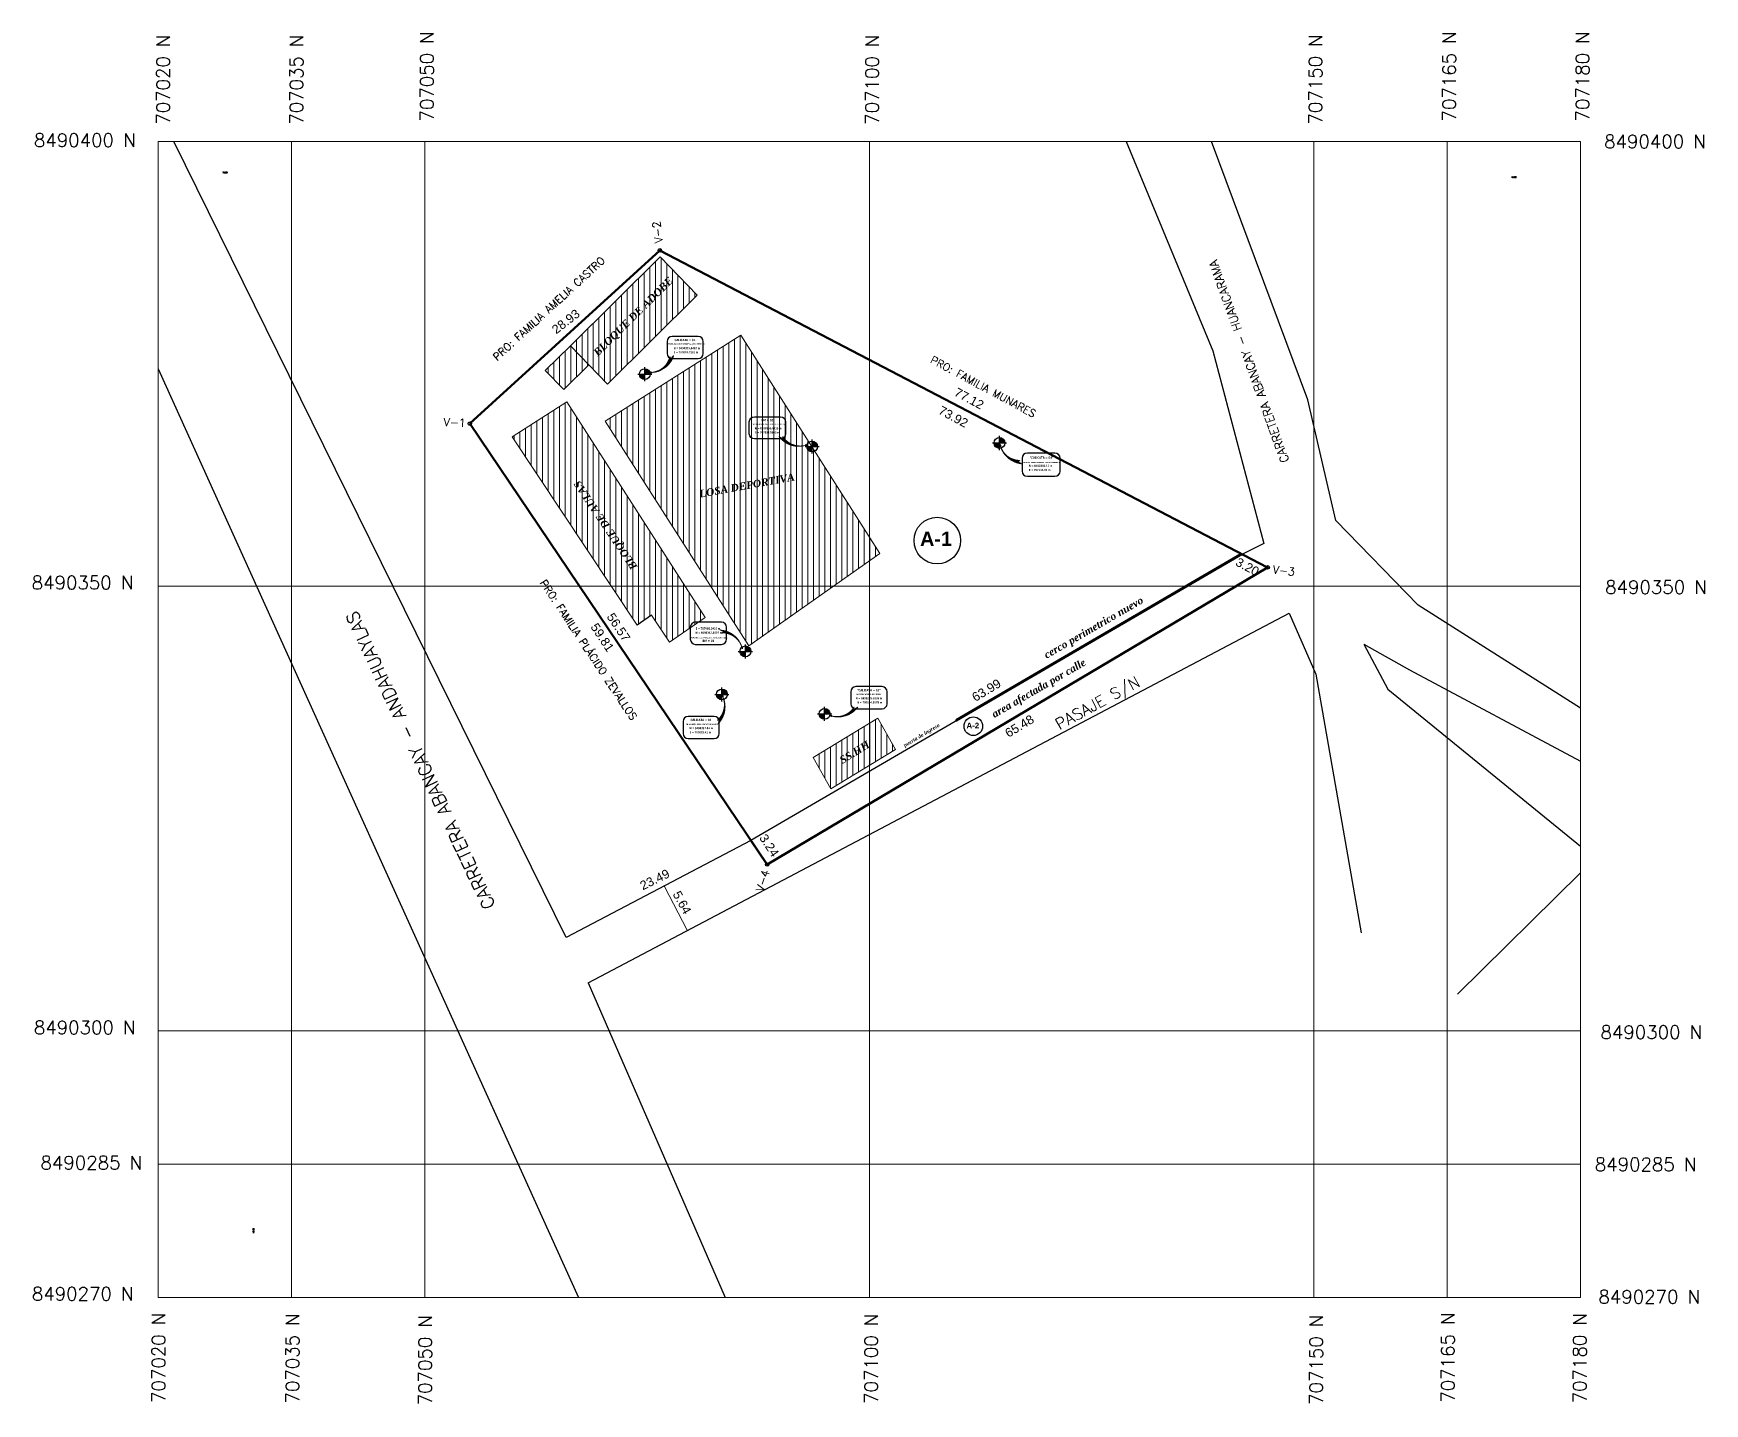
# Model space of a CAD drawing. Header units: metres. Extents: x 706106 to 709341, y 8490035 to 8490642.
# Drawn here: x 706106.3 to 706294.3, y 8490035.3 to 8490189.4 of the extents above; entities that cross this region are included whole.
import ezdxf
from ezdxf.enums import TextEntityAlignment as Align

# ---------------------------------------------------------------- set-up
doc = ezdxf.new("R2010")
doc.units = ezdxf.units.M
for name, color, linetype, lineweight in [('1-blanco', 7, 'Continuous', 25), ('auxiliar', 1, 'Continuous', 9), ('BLOQUES', 7, 'Continuous', 60), ('detalles', 84, 'Continuous', 25), ('V-INTEREG', 5, 'Continuous', 5)]:
    doc.layers.add(name, color=color, linetype=linetype, lineweight=lineweight)
for name, color, linetype in [('C-ANNO-MATC-TEXT', 150, 'Continuous'), ('C-HYDR-CTCH-HDPT', 2, 'Continuous'), ('C-PROP-BRNG', 92, 'Continuous'), ('C-ROAD-SECT-DIAG', 212, 'Continuous'), ('C-ROAD-TEXT', 11, 'Continuous'), ('C-SSWR-PIPE-PATT', 7, 'Continuous'), ('C-STRM-STRC', 170, 'Continuous'), ('CALLES', 7, 'Continuous'), ('graf-02', 4, 'Continuous'), ('V-SITE-VEGE', 80, 'Continuous')]:
    doc.layers.add(name, color=color, linetype=linetype)
doc.styles.add('COTAS', font='arial.ttf')
doc.styles.add('MtXpl_Palatino_Linot', font='')
doc.styles.add('MtXpl_Verdana', font='')
doc.styles.add('ROMANT', font='romant.shx')
doc.styles.get("Standard").update_dxf_attribs({"font": 'simplex.shx'})
doc.styles.get('MtXpl_Palatino_Linot').set_extended_font_data('Palatino Linotype', italic=True, bold=True)
doc.styles.get('MtXpl_Verdana').set_extended_font_data('Verdana', bold=True)
doc.dimstyles.new('ESC. 1.1000 sin linea', dxfattribs={"dimtxt": 0.15, "dimasz": 0.7, "dimexe": 0.15, "dimexo": 0.2, "dimgap": 0.5, "dimtad": 1, "dimzin": 1, "dimdsep": 46, "dimtxsty": 'Standard', "dimblk": 'DOT', "dimcen": 2.1665, "dimse1": 1, "dimse2": 1, "dimsd1": 1, "dimsd2": 1, "dimadec": 0, "dimazin": 0, "dimtfac": 1, "dimtmove": 0, "dimatfit": 3, "dimldrblk": 'DOT', "dimfxl": 0.15, "dimarcsym": 0})
pattern_1 = [(90, (-898.174, -30.42453), (-0.635, 0), [])]

# ---------------------------------------------------------------- blocks, each defined once
blk = doc.blocks.new('bm')
for p, q in [((-0.13, 0), (0.13, 0)), ((0, -0.13), (0, 0.13))]:
    blk.add_line(p, q)
at = {"const_width": 0.1}
for points in [[(-0.05, 0, 0.414214), (0, -0.05, 1)], [(0.05, 0, 0.414214), (0, 0.05, 1)]]:
    blk.add_lwpolyline(points, format="xyb", dxfattribs=at)
blk.add_circle((0, 0), 0.1)
blk = doc.blocks.new('_Dot')
at = {"layer": 'graf-02', "color": 0, "lineweight": -2}
blk.add_line((-0.5, 0), (-1, 0), dxfattribs=at)
at = {"layer": 'graf-02', "color": 0, "const_width": 0.5}
blk.add_lwpolyline([(-0.25, 0, 1), (0.25, 0, 1)], format="xyb", close=True, dxfattribs=at)
blk = doc.blocks.new('*D17')
at = {"layer": 'Defpoints', "color": 0, "transparency": 16777216}
for p in [(706120.31, 8490173.23), (706135.31, 8490173.23), (706135.31, 8490173.23)]:
    blk.add_point(p, dxfattribs=at)
at = {"layer": 'C-HYDR-CTCH-HDPT', "color": 0, "transparency": 16777216, "insert": (706127.81, 8490173.8), "char_height": 0.15, "attachment_point": 5}
blk.add_mtext('15.00', dxfattribs=at)
blk = doc.blocks.new('*D18')
at = {"layer": 'Defpoints', "color": 0, "transparency": 16777216}
for p in [(706131.61, 8490062.26), (706131.61, 8490047.26), (706131.61, 8490047.26)]:
    blk.add_point(p, dxfattribs=at)
at = {"layer": 'C-HYDR-CTCH-HDPT', "color": 0, "transparency": 16777216, "insert": (706131.03, 8490054.76), "char_height": 0.15, "attachment_point": 5, "rotation": 90}
blk.add_mtext('15.00', dxfattribs=at)
blk = doc.blocks.new('*D19')
at = {"layer": 'Defpoints', "color": 0, "transparency": 16777216}
for p in [(706265.31, 8490172.68), (706280.31, 8490172.68), (706280.31, 8490172.68)]:
    blk.add_point(p, dxfattribs=at)
at = {"layer": 'C-HYDR-CTCH-HDPT', "color": 0, "transparency": 16777216, "insert": (706272.81, 8490173.26), "char_height": 0.15, "attachment_point": 5}
blk.add_mtext('15.00', dxfattribs=at)

msp = doc.modelspace()

# ---------------------------------------------------------------- hatches: boundary and pattern name
at = {"layer": 'BLOQUES', "lineweight": 0}
h = msp.add_hatch(dxfattribs=at)
h.set_pattern_fill('ANSI31', color=256, scale=0.2, angle=45)
h.set_pattern_definition(pattern_1)
h.paths.add_polyline_path([(706180.9372, 8490160.0074), (706170.8357, 8490149.9846), (706166.6757, 8490154.2898), (706176.7772, 8490164.3126)])
h.paths.add_polyline_path([(706169.9509, 8490152.4678), (706178.9033, 8490161.3466), (706177.7039, 8490162.556), (706168.7514, 8490153.6772)], flags=24)
h = msp.add_hatch(dxfattribs=at)
h.set_pattern_fill('ANSI31', color=256, scale=0.2, angle=45)
h.set_pattern_definition(pattern_1)
h.paths.add_polyline_path([(706170.5799, 8490145.837), (706186.748, 8490120.553), (706201.4908, 8490130.952), (706185.8371, 8490155.4995)])
h.paths.add_polyline_path([(706181.0781, 8490136.9321), (706192.3232, 8490138.9802), (706192.0855, 8490140.2854), (706180.8404, 8490138.2372)], flags=24)
h.paths.add_polyline_path([(706174.8703, 8490129.5398), (706167.9937, 8490139.7828), (706166.5795, 8490138.8334), (706173.456, 8490128.5904)], flags=24)
h.paths.add_polyline_path([(706169.9509, 8490152.4678), (706178.9033, 8490161.3466), (706177.7039, 8490162.556), (706168.7514, 8490153.6772)], flags=24)
h = msp.add_hatch(dxfattribs=at)
h.set_pattern_fill('ANSI31', color=256, scale=0.2, angle=45)
h.set_pattern_definition(pattern_1)
h.paths.add_polyline_path([(706168.7468, 8490152.1465), (706165.9342, 8490149.3812), (706163.8447, 8490151.5064), (706166.6757, 8490154.2898)])
h = msp.add_hatch(dxfattribs=at)
h.set_pattern_fill('ANSI31', color=256, scale=0.2, angle=45)
h.set_pattern_definition(pattern_1)
h.paths.add_polyline_path([(706181.8434, 8490123.7242), (706177.8185, 8490120.946), (706175.7899, 8490123.9978), (706174.1916, 8490122.8946), (706160.1322, 8490144.0461), (706166.25, 8490147.9898)])
h.paths.add_polyline_path([(706181.0781, 8490136.9321), (706192.3232, 8490138.9802), (706192.0855, 8490140.2854), (706180.8404, 8490138.2372)], flags=24)
h.paths.add_polyline_path([(706174.8703, 8490129.5398), (706167.9937, 8490139.7828), (706166.5795, 8490138.8334), (706173.456, 8490128.5904)], flags=24)
h = msp.add_hatch(dxfattribs=at)
h.set_pattern_fill('ANSI31', color=256, scale=0.2, angle=45)
h.set_pattern_definition(pattern_1)
h.paths.add_polyline_path([(706203.2513, 8490108.9068), (706201.258, 8490112.4211), (706193.97, 8490107.9949), (706195.9633, 8490104.4806)])
h.paths.add_polyline_path([(706197.2162, 8490106.9221), (706200.6744, 8490109.0656), (706199.976, 8490110.1925), (706196.5178, 8490108.0489)], flags=24)
at = {"layer": 'V-INTEREG', "lineweight": 0}
h = msp.add_hatch(dxfattribs=at)
h.set_pattern_fill('ANSI31', color=8, scale=0.027191, angle=-193.688975, style=0)
h.set_pattern_definition([(211.311025, (706176.4634896, 8490147.50781), (0.0017663499, -0.0029038762), [])])
edge = h.paths.add_edge_path()
edge.add_line((706178.2746, 8490153.2001), (706177.9812, 8490152.8464))
edge.add_line((706177.9812, 8490152.8464), (706177.8747, 8490153.0756))
edge.add_arc((706175.6234, 8490153.6078), 2.3134, 273.126986, 346.699516, ccw=False)
edge.add_arc((706175.6531, 8490154.0528), 2.7566, 272.004722, 341.981115)
h.paths.add_polyline_path([(706175.8058, 8490151.3723), (706175.7496, 8490151.2979), (706175.8286, 8490151.2341), (706175.5533, 8490151.2699)])
h = msp.add_hatch(dxfattribs=at)
h.set_pattern_fill('ANSI31', color=8, scale=0.027191, angle=-212.683187, style=0)
h.set_pattern_definition([(192.31681, (706194.0255837, 8490139.299304), (0.0007250424, -0.003320663), [])])
edge = h.paths.add_edge_path()
edge.add_line((706190.1416, 8490144.0922), (706190.5342, 8490143.8532))
edge.add_line((706190.5342, 8490143.8532), (706190.5602, 8490144.1046))
edge.add_arc((706192.5157, 8490145.3406), 2.3134, 212.294696, 285.867226)
edge.add_arc((706192.3428, 8490145.7517), 2.7566, 217.013097, 286.98949, ccw=False)
h.paths.add_polyline_path([(706193.0708, 8490143.1674), (706193.1483, 8490143.1154), (706193.0943, 8490143.0293), (706193.3429, 8490143.1528)])
h = msp.add_hatch(dxfattribs=at)
h.set_pattern_fill('ANSI31', color=8, scale=0.027191, angle=-73.516556, style=0)
h.set_pattern_definition([(331.483444, (706219.621728, 8490148.888675), (0.0016226757, 0.0029865386), [])])
edge = h.paths.add_edge_path()
edge.add_line((706217.4413, 8490141.0339), (706217.032, 8490141.2429))
edge.add_line((706217.032, 8490141.2429), (706217.2325, 8490141.3969))
edge.add_arc((706217.2601, 8490143.7101), 2.3134, 195.742264, 269.314794, ccw=False)
edge.add_arc((706217.7009, 8490143.7783), 2.7566, 194.62, 264.596393)
h.paths.add_polyline_path([(706215.1184, 8490143.0438), (706215.0335, 8490143.0825), (706214.9885, 8490142.9914), (706214.9634, 8490143.2679)])
h = msp.add_hatch(dxfattribs=at)
h.set_pattern_fill('ANSI31', color=8, scale=0.027191, angle=-156.38919, style=0)
h.set_pattern_definition([(248.61081, (706189.6301145, 8490118.0752632), (0.0031647951, -0.0012395809), [])])
edge = h.paths.add_edge_path()
edge.add_line((706183.4876, 8490122.3443), (706183.9042, 8490122.1503))
edge.add_line((706183.9042, 8490122.1503), (706183.7095, 8490121.9892))
edge.add_arc((706183.7665, 8490119.6765), 2.3134, 17.838777, 91.411307, ccw=False)
edge.add_arc((706183.3286, 8490119.5922), 2.7566, 16.716513, 86.692906)
h.paths.add_polyline_path([(706185.8824, 8490120.4207), (706185.9687, 8490120.3851), (706186.0103, 8490120.4778), (706186.0456, 8490120.2024)])
h = msp.add_hatch(dxfattribs=at)
h.set_pattern_fill('ANSI31', color=8, scale=0.027191, angle=-113.904617, style=0)
h.set_pattern_definition([(291.095383, (706187.4245563, 8490116.3459853), (0.00317111, 0.001223336), [])])
edge = h.paths.add_edge_path()
edge.add_line((706183.2806, 8490111.776), (706183.4568, 8490112.2005))
edge.add_line((706183.4568, 8490112.2005), (706183.2044, 8490112.1878))
edge.add_arc((706181.6844, 8490113.9318), 2.3134, 311.073266, 384.645797)
edge.add_arc((706181.3046, 8490113.6982), 2.7566, 315.791668, 385.76806, ccw=False)
h.paths.add_polyline_path([(706183.7474, 8490114.8121), (706183.7871, 8490114.8965), (706183.8804, 8490114.8564), (706183.7204, 8490115.0832)])
h = msp.add_hatch(dxfattribs=at)
h.set_pattern_fill('ANSI31', color=8, scale=0.027191, angle=-212.683187, style=0)
h.set_pattern_definition([(192.31681, (706195.2351568, 8490108.8627102), (0.0007250424, -0.003320663), [])])
edge = h.paths.add_edge_path()
edge.add_line((706199.0003, 8490113.6556), (706198.6077, 8490113.4166))
edge.add_line((706198.6077, 8490113.4166), (706198.5817, 8490113.668))
edge.add_arc((706196.6262, 8490114.904), 2.3134, 254.132774, 327.705304, ccw=False)
edge.add_arc((706196.7991, 8490115.3151), 2.7566, 253.01051, 322.986903)
h.paths.add_polyline_path([(706196.0711, 8490112.7309), (706195.9937, 8490112.6788), (706196.0476, 8490112.5927), (706195.799, 8490112.7162)])

# ---------------------------------------------------------------- linework, layer by layer
msp.add_line((706175.7899, 8490123.9978), (706174.1916, 8490122.8946))
at = {"flags": 128}
for points in [[(706186.9828, 8490098.6421), (706166.1863, 8490087.7273), (706122.0565, 8490177.2642)], [(706229.1825, 8490177.2642), (706238.9344, 8490153.7378), (706244.6771, 8490132.0534), (706242.2703, 8490130.8534)], [(706280.3108, 8490113.5401), (706262.0409, 8490125.1337), (706252.7735, 8490134.6571), (706249.6408, 8490148.2245), (706238.7876, 8490177.2642)], [(706120.3108, 8490151.7146), (706167.5621, 8490047.2642)], [(706168.6588, 8490082.6299), (706247.5442, 8490124.2253), (706250.5341, 8490117.3788), (706255.6395, 8490088.2748)], [(706255.9258, 8490120.7234), (706258.642, 8490115.6939), (706280.3108, 8490098.0357)], [(706255.9258, 8490120.7234), (706261.0471, 8490117.8625), (706280.3108, 8490107.5639)], [(706280.3108, 8490095.0192), (706266.4696, 8490081.3651)], [(706168.6588, 8490082.6299), (706184.0825, 8490047.2642)]]:
    msp.add_lwpolyline(points, dxfattribs=at)
for centre, radius in [((706207.9391, 8490132.3921), 2.6165), ((706211.9984, 8490111.5098), 1.0466)]:
    msp.add_circle(centre, radius)
at = {"layer": 'BLOQUES', "lineweight": 0}
for p, q in [((706177.1249, 8490093.468), (706177.0807, 8490093.4447)), ((706177.2367, 8490093.4704), (706179.8198, 8490088.5715)), ((706179.7547, 8490088.4806), (706179.7105, 8490088.4573))]:
    msp.add_line(p, q, dxfattribs=at)
at = {"layer": 'BLOQUES', "lineweight": 0, "flags": 128}
for points in [[(706180.9372, 8490160.0074), (706170.8357, 8490149.9846), (706166.6757, 8490154.2898), (706176.7772, 8490164.3126)], [(706170.5799, 8490145.837), (706186.748, 8490120.553), (706201.4908, 8490130.952), (706185.8371, 8490155.4995)], [(706168.7468, 8490152.1465), (706165.9342, 8490149.3812), (706163.8447, 8490151.5064), (706166.6757, 8490154.2898)], [(706203.2513, 8490108.9068), (706201.258, 8490112.4211), (706193.97, 8490107.9949), (706195.9633, 8490104.4806)]]:
    msp.add_lwpolyline(points, close=True, dxfattribs=at)
msp.add_lwpolyline([(706181.8434, 8490123.7242), (706177.8185, 8490120.946), (706175.7899, 8490123.9978), (706174.1916, 8490122.8946), (706160.1322, 8490144.0461), (706166.25, 8490147.9898), (706181.8434, 8490123.7242)], dxfattribs=at)
at = {"layer": 'BLOQUES', "lineweight": 35, "flags": 128}
msp.add_lwpolyline([(706210.0325, 8490112.2448), (706242.1131, 8490130.9354), (706242.2703, 8490130.8534), (706210.1082, 8490112.1152)], close=True, dxfattribs=at)
at = {"layer": 'C-ANNO-MATC-TEXT', "lineweight": 9}
for p, q in [((706120.3108, 8490177.2642), (706280.3108, 8490177.2642)), ((706120.3108, 8490047.2642), (706120.3108, 8490177.2642)), ((706135.3108, 8490047.2642), (706135.3108, 8490177.2642)), ((706150.3108, 8490047.2642), (706150.3108, 8490177.2642)), ((706200.3108, 8490047.2642), (706200.3108, 8490177.2642)), ((706250.3108, 8490047.2642), (706250.3108, 8490177.2642)), ((706265.3108, 8490047.2642), (706265.3108, 8490177.2642)), ((706280.3108, 8490047.2642), (706280.3108, 8490177.2642)), ((706120.3108, 8490127.2642), (706280.3108, 8490127.2642)), ((706120.3108, 8490077.2642), (706280.3108, 8490077.2642)), ((706120.3108, 8490062.2642), (706280.3108, 8490062.2642)), ((706120.3108, 8490047.2642), (706280.3108, 8490047.2642))]:
    msp.add_line(p, q, dxfattribs=at)
at = {"layer": 'C-HYDR-CTCH-HDPT', "flags": 128}
msp.add_lwpolyline([(706186.9828, 8490098.6421), (706188.7968, 8490095.9516), (706245.105, 8490129.3748), (706242.2703, 8490130.8534), (706186.9828, 8490098.6421)], dxfattribs=at)
at = {"layer": 'C-ROAD-SECT-DIAG', "lineweight": 40, "flags": 128}
msp.add_lwpolyline([(706186.9828, 8490098.6421), (706188.7717, 8490095.9888)], dxfattribs=at)
at = {"layer": 'C-ROAD-TEXT', "color": 4, "linetype": 'Continuous', "lineweight": -3}
for points, elevation in [([(706177.5378, 8490154.7808), (706177.5378, 8490153.4229, 0.41421356), (706178.1043, 8490152.8565), (706181.0558, 8490152.8565, 0.41421356), (706181.6222, 8490153.4229), (706181.6222, 8490154.7808, 0.41421356), (706181.0558, 8490155.3473), (706178.1043, 8490155.3473, 0.41421356)], -3505.372), ([(706190.8792, 8490145.762), (706190.8792, 8490144.404, -0.41421356), (706190.3128, 8490143.8376), (706187.3613, 8490143.8376, -0.41421356), (706186.7948, 8490144.404), (706186.7948, 8490145.762, -0.41421356), (706187.3613, 8490146.3284), (706190.3128, 8490146.3284, -0.41421356)], -507.09), ([(706217.4799, 8490141.6395), (706217.4799, 8490140.2137, 0.41421356), (706218.0747, 8490139.6189), (706221.1737, 8490139.6189, 0.41421356), (706221.7685, 8490140.2137), (706221.7685, 8490141.6395, 0.41421356), (706221.1737, 8490142.2343), (706218.0747, 8490142.2343, 0.41421356)], -177.8796), ([(706184.2396, 8490121.2861), (706184.2396, 8490122.644, 0.41421356), (706183.6731, 8490123.2105), (706180.7216, 8490123.2105, 0.41421356), (706180.1552, 8490122.644), (706180.1552, 8490121.2861, 0.41421356), (706180.7216, 8490120.7197), (706183.6731, 8490120.7197, 0.41421356)], -507.051), ([(706198.2157, 8490115.3937), (706198.2157, 8490114.0358, 0.41421356), (706198.7821, 8490113.4694), (706201.7336, 8490113.4694, 0.41421356), (706202.3001, 8490114.0358), (706202.3001, 8490115.3937, 0.41421356), (706201.7336, 8490115.9602), (706198.7821, 8490115.9602, 0.41421356)], -520.5089)]:
    msp.add_lwpolyline(points, format="xyb", close=True, dxfattribs=dict(at, elevation=elevation))
msp.add_lwpolyline([(706179.3366, 8490112.0405), (706179.3366, 8490110.6826, 0.41421356), (706179.903, 8490110.1162), (706182.8545, 8490110.1162, 0.41421356), (706183.4209, 8490110.6826), (706183.4209, 8490112.0405, 0.41421356), (706182.8545, 8490112.607), (706179.903, 8490112.607, 0.41421356)], format="xyb", close=True, dxfattribs=at)
at = {"layer": 'C-SSWR-PIPE-PATT'}
for centre in [(706176.7302, 8490165.0381), (706155.3612, 8490145.5427), (706155.3612, 8490145.5427), (706245.105, 8490129.3748), (706188.7968, 8490095.9516)]:
    msp.add_circle(centre, 0.1964, dxfattribs=at)
at = {"layer": 'C-STRM-STRC', "lineweight": 50, "flags": 128}
msp.add_lwpolyline([(706155.3612, 8490145.5427), (706176.7302, 8490165.0381), (706245.105, 8490129.3748), (706188.7968, 8490095.9516), (706155.3612, 8490145.5427)], dxfattribs=at)
at = {"layer": 'V-SITE-VEGE', "flags": 128}
msp.add_lwpolyline([(706186.9828, 8490098.6421), (706155.3612, 8490145.5427), (706176.7302, 8490165.0381), (706242.2703, 8490130.8534), (706186.9828, 8490098.6421)], dxfattribs=at)

# ---------------------------------------------------------------- block references
at = {"layer": 'BLOQUES', "lineweight": 0, "xscale": 0.05, "yscale": 0.05, "zscale": 0.05}
for p, rotation in [((706177.2133, 8490093.5147), 117.8021881420792), ((706179.8431, 8490088.5273), 297.8021881420792)]:
    msp.add_blockref('_Dot', p, dxfattribs=dict(at, rotation=rotation))
at = {"layer": 'detalles', "linetype": 'Continuous', "xscale": 6.096, "yscale": 6.096, "zscale": 6.096}
for p in [(706175.0388, 8490151.1111), (706214.9401, 8490143.3698), (706193.8662, 8490142.9695, 2998.282), (706186.3528, 8490119.9241, 2998.321), (706183.7179, 8490115.0851), (706195.2684, 8490112.897)]:
    msp.add_blockref('bm', p, dxfattribs=at)

# ---------------------------------------------------------------- texts
at = {"char_height": 1, "attachment_point": 5, "style": 'COTAS'}
for s, insert, rotation in [('28.93', (706166.155, 8490157.0319), 37.701128), ('77.12', (706211.5269, 8490148.3703), 331.759361), ('73.92', (706209.7487, 8490146.3201), 331.759361), ('3.20', (706242.8312, 8490129.4466), 331.759361), ('56.57', (706172.0833, 8490122.6413), 303.58729), ('59.81', (706170.2648, 8490121.4954), 303.58729), ('63.99', (706213.4716, 8490115.5563), 31.074812), ('65.48', (706217.1866, 8490111.5261), 31.074812), ('3.24', (706189.0272, 8490098.0921), 303.58729), ('23.49', (706176.1609, 8490094.2592), 26.371925), ('5.64', (706179.2336, 8490091.6769), 299.032308)]:
    msp.add_mtext(s, dxfattribs=dict(at, insert=insert, rotation=rotation))
at = {"layer": '1-blanco', "linetype": 'Continuous', "lineweight": 9, "attachment_point": 8, "rotation": 0.014456}
for s, insert, char_height in [('{\\fArial|b1|i0|c0|p34;A-1}', (706207.7988, 8490131.7966), 1.592525), ('{\\fArial|b1|i0|c0|p34;A-2}', (706211.9423, 8490111.2715), 0.63701)]:
    msp.add_mtext(s, dxfattribs=dict(at, insert=insert, char_height=char_height))
at = {"layer": 'auxiliar', "char_height": 0.9, "attachment_point": 5}
for s, insert, rotation in [('\\A1;V-2', (706176.4683, 8490167.0828), 97.68051), ('\\A1;V-1', (706153.651, 8490145.6797), 357.715329), ('\\A1;V-3', (706246.9351, 8490129.0072), 353.525891), ('\\A1;V-4', (706188.3054, 8490094.125), 73.061404)]:
    msp.add_mtext(s, dxfattribs=dict(at, insert=insert, rotation=rotation))
at = {"layer": 'BLOQUES', "lineweight": 25, "char_height": 1.5, "attachment_point": 5, "rotation": 90}
for s, insert in [('707050 N', (706150.5349, 8490184.6146)), ('707165 N', (706265.5376, 8490184.6146)), ('707180 N', (706280.5376, 8490184.6146)), ('707020 N', (706120.8442, 8490184.2477)), ('707035 N', (706135.8442, 8490184.2477)), ('707100 N', (706200.5983, 8490184.2432)), ('707150 N', (706250.4742, 8490184.2702)), ('707020 N', (706120.3479, 8490040.4738)), ('707035 N', (706135.4068, 8490040.4102)), ('707050 N', (706150.3174, 8490040.2062)), ('707100 N', (706200.5048, 8490040.37)), ('707150 N', (706250.5681, 8490040.2594)), ('707165 N', (706265.3847, 8490040.5081)), ('707180 N', (706280.2092, 8490040.4336))]:
    msp.add_mtext(s, dxfattribs=dict(at, insert=insert))
at = {"layer": 'BLOQUES', "lineweight": 25, "char_height": 1.5, "attachment_point": 5}
for s, insert in [('8490400 N', (706112.038, 8490177.4285)), ('8490400 N', (706288.683, 8490177.286)), ('8490350 N', (706111.7903, 8490127.6603)), ('8490350 N', (706288.7938, 8490127.1594)), ('8490300 N', (706112.0357, 8490077.6296)), ('8490300 N', (706288.2713, 8490077.0832)), ('8490285 N', (706112.7816, 8490062.4174)), ('8490285 N', (706287.6293, 8490062.2277)), ('8490270 N', (706111.8109, 8490047.6737)), ('8490270 N', (706288.0428, 8490047.3359))]:
    msp.add_mtext(s, dxfattribs=dict(at, insert=insert))
at = {"layer": 'C-PROP-BRNG', "color": 42, "style": 'MtXpl_Palatino_Linot'}
for s, rotation, p in [('BLOQUE DE ADOBE', 44.763356, (706169.7572, 8490153.0662)), ('BLOQUE DE AULAS', 123.875011, (706174.246, 8490129.4626)), ('LOSA DEPORTIVA', 10.322382, (706181.2513, 8490137.2151)), ('SS.HH', 31.792076, (706197.2741, 8490107.2482))]:
    msp.add_text(s, height=0.84375, rotation=rotation, dxfattribs=at).set_placement(p)
at = {"layer": 'C-PROP-BRNG', "color": 0, "style": 'MtXpl_Palatino_Linot'}
for s, height, rotation, p in [('cerco perimetrico nuevo', 0.84375, 30.069977, (706220.2483, 8490119.0894)), ('area afectada por calle', 0.84375, 30.069977, (706214.3643, 8490112.4261)), ('puerta de ingreso', 0.421875, 30.844312, (706204.2987, 8490109.1474, -1497.5))]:
    msp.add_text(s, height=height, rotation=rotation, dxfattribs=at).set_placement(p)
at = {"layer": 'C-ROAD-TEXT', "color": 6, "style": 'MtXpl_Verdana', "width": 0.75}
for s, height, p in [('ENTRE EL BLOQUE DE ADOBE Y LA LOSA  DEPORTIVA', 0.130913, (706177.5591, 8490154.4458, -3438.2777)), ('N = 9490373.8467 m', 0.234375, (706178.2816, 8490153.9191, -3505.372)), ('E = 707074.7281 m', 0.234375, (706178.2852, 8490153.4519, -3505.372)), ('CALICATA = 01', 0.257812, (706178.3837, 8490154.8235, -3568.7534)), ('"INICIO DEL TALUD DETRAS DEL CERCO PERIMETRICO"', 0.130913, (706217.5062, 8490141.1042, -26.8377)), ('N = 8490366.11 m', 0.234375, (706218.25, 8490140.6864, -26.8377)), ('E = 707114.63 m', 0.234375, (706218.2535, 8490140.2192, -26.8377)), ('"CALICATA = 04"', 0.257812, (706218.3521, 8490141.5908, -90.2191)), ('N = 8490335.6326 m', 0.234375, (706198.7661, 8490114.5384, -520.5089)), ('AL PIE DEL MONTÍCULO DE TIERRA ', 0.130913, (706198.8398, 8490115.0336, -453.4146)), ('"CALICATA = 03"', 0.257812, (706198.9345, 8490115.4308, -583.8902)), ('E = 707094.9578 m', 0.234375, (706198.9695, 8490114.0712, -520.5089)), ('CALICATA = 02', 0.257812, (706180.1824, 8490112.0832, -63.3814)), ('EN LA PARTE LIBRE AL COSTADO DE LA LOSA ', 0.130913, (706179.6833, 8490111.6606, 67.0943)), ('N = 8490337.82 m', 0.234375, (706180.0803, 8490111.1788)), ('E = 707083.41 m', 0.234375, (706180.0839, 8490110.7116))]:
    msp.add_text(s, height=height, dxfattribs=at).set_placement(p)
at = {"layer": 'C-ROAD-TEXT', "color": 3, "style": 'MtXpl_Verdana', "width": 0.75}
for s, height, p in [('BM = 02', 0.25781, (706188.1786, 8490145.8085, -570.4714)), ('MONUMENTADO PARALELO AL EJE DE LA LOSA', 0.130913, (706187.1523, 8490145.4206, -439.9957)), ('N = 8490365.6915 m', 0.234375, (706187.4295, 8490144.9067, -507.09)), ('E = 707093.5555 m', 0.234375, (706187.4375, 8490144.4395, -507.09)), ('MONUMENTADO PARALELO AL VÉRTICE DE LA LOSA', 0.130913, (706180.2375, 8490121.395, -439.9567)), ('N = 8490342.6597 m', 0.234375, (706180.7551, 8490121.9174, -507.051)), ('E = 707086.0421 m', 0.234375, (706180.7631, 8490122.3846, -507.051)), ('BM = 01', 0.25781, (706181.5389, 8490120.9817, -570.4324))]:
    msp.add_text(s, height=height, dxfattribs=at).set_placement(p)
at = {"layer": 'CALLES', "style": 'ROMANT'}
for s, height, rotation, p in [('CARRETERA ABANCAY - HUANCARAMA', 0.95625, 109.833543, (706243.004, 8490152.5338)), ('PRO: FAMILIA AMELIA CASTRO', 0.85, 42.594273, (706164.2477, 8490158.4837)), ('PRO: FAMILIA MUNARES', 0.85, 331.815482, (706213.1065, 8490149.7022)), ('PRO: FAMILIA PLÁCIDO ZEVALLOS', 0.85, 303.595643, (706168.8349, 8490120.1755, 3004)), ('CARRETERA ABANCAY - ANDAHUAYLAS', 1.434375, 115.177535, (706149.7984, 8490107.6812)), ('PASAJE S/N', 1.275, 28.669802, (706226.0096, 8490114.0517))]:
    msp.add_text(s, height=height, rotation=rotation, dxfattribs=at).set_placement(p, align=Align.MIDDLE)

# ---------------------------------------------------------------- dimensions: what is measured, and where the dimension line sits
at = {"layer": 'C-HYDR-CTCH-HDPT'}
for p1, p2, picture, middle in [((706120.3108, 8490173.2297), (706135.3108, 8490173.2297), '*D17', (706127.8108, 8490173.8047)), ((706265.3108, 8490172.683), (706280.3108, 8490172.683), '*D19', (706272.8108, 8490173.258)), ((706131.6057, 8490062.2642), (706131.6057, 8490047.2642), '*D18', (706131.0307, 8490054.7642))]:
    dim = msp.add_aligned_dim(p1=p1, p2=p2, distance=0, dimstyle='ESC. 1.1000 sin linea', dxfattribs=at)
    dim.commit()
    dim.dimension.update_dxf_attribs({"geometry": picture, "text_midpoint": middle})

doc.saveas('drawing.dxf')
